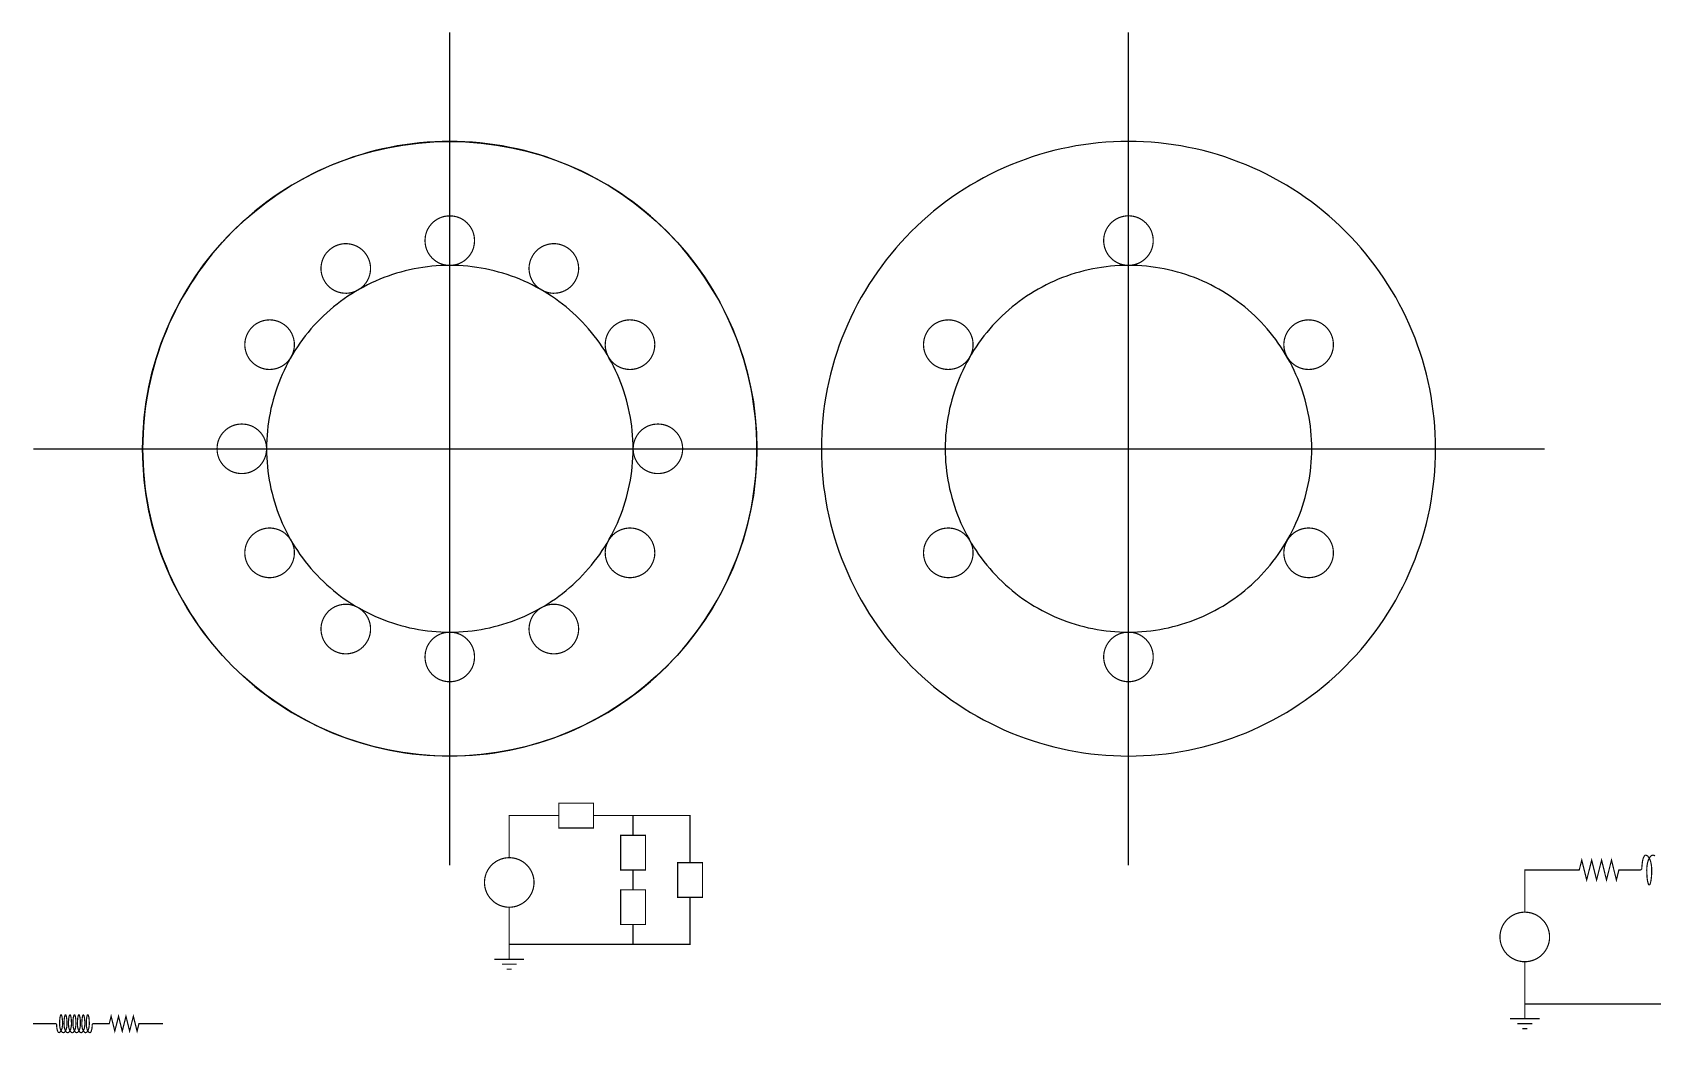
# Model space of a CAD drawing. Header units: inches. Extents: x 0 to 281, y -41 to 106.
# Drawn here: x 141.8 to 162.24, y 58.56 to 71.19 of the extents above; entities that cross this region are included whole.
import ezdxf

# ---------------------------------------------------------------- set-up
doc = ezdxf.new("R2010")
doc.units = ezdxf.units.IN
doc.header["$LTSCALE"] = 0.08
doc.header["$MEASUREMENT"] = 0

# ---------------------------------------------------------------- blocks, each defined once
blk = doc.blocks.new('*U96')
at = {"const_width": 0.015}
blk.add_lwpolyline([(0, -0.312, 0.098491), (0.12, -0.289, 0.098491), (0.221, -0.221, 0.098491), (0.289, -0.12, 0.098491), (0.312, 0, 0.098491), (0.289, 0.12, 0.098491), (0.221, 0.221, 0.098491), (0.12, 0.289, 0.098491), (0, 0.312, 0.098491), (-0.12, 0.289, 0.098491), (-0.221, 0.221, 0.098491), (-0.289, 0.12, 0.098491), (-0.312, 0, 0.098491), (-0.289, -0.12, 0.098491), (-0.221, -0.221, 0.098491), (-0.12, -0.289, 0.098491)], format="xyb", close=True, dxfattribs=at)
blk = doc.blocks.new('*U97')
at = {"color": 0, "linetype": 'ByBlock', "lineweight": -2, "transparency": 16777216}
blk.add_blockref('*U96', (147.062, 68.562), dxfattribs=at)
for p, rotation in [((145.75, 68.211), 29.99999999999998), ((148.375, 68.211), 329.9999999999999), ((144.789, 67.25), 59.99999999999999), ((149.336, 67.25), 299.9999999999999), ((144.438, 65.937), 89.99999999999997), ((149.688, 65.937), 270), ((144.789, 64.625), 120), ((149.336, 64.625), 239.9999999999999), ((145.75, 63.664), 150), ((148.375, 63.664), 210), ((147.062, 63.312), 180)]:
    blk.add_blockref('*U96', p, dxfattribs=dict(at, rotation=rotation))

msp = doc.modelspace()

# ---------------------------------------------------------------- linework, layer by layer
at = {"color": 0}
for p, q in [((147.062, 60.688), (147.062, 71.187)), ((155.625, 60.688), (155.625, 71.187)), ((141.812, 65.937), (152.312, 65.937)), ((150.375, 65.937), (160.875, 65.937)), ((153, 65.937), (158.25, 65.937))]:
    msp.add_line(p, q, dxfattribs=at)
for points in [[(143.187, 65.937, 0.098491), (143.482, 64.455, 0.098491), (144.322, 63.197, 0.098491), (145.58, 62.357, 0.098491), (147.062, 62.063, 0.098491), (148.545, 62.357, 0.098491), (149.803, 63.197, 0.098491), (150.643, 64.455, 0.098491), (150.938, 65.937, 0.098491), (150.643, 67.42, 0.098491), (149.803, 68.678, 0.098491), (148.545, 69.518, 0.098491), (147.062, 69.812, 0.098491), (145.58, 69.518, 0.098491), (144.322, 68.678, 0.098491), (143.482, 67.42, 0.098491)], [(143.187, 65.937, 0.098491), (143.482, 64.455, 0.098491), (144.322, 63.197, 0.098491), (145.58, 62.357, 0.098491), (147.062, 62.063, 0.098491), (148.545, 62.357, 0.098491), (149.803, 63.197, 0.098491), (150.643, 64.455, 0.098491), (150.938, 65.937, 0.098491), (150.643, 67.42, 0.098491), (149.803, 68.678, 0.098491), (148.545, 69.518, 0.098491), (147.062, 69.812, 0.098491), (145.58, 69.518, 0.098491), (144.322, 68.678, 0.098491), (143.482, 67.42, 0.098491)], [(151.75, 65.937, 0.098491), (152.045, 64.455, 0.098491), (152.885, 63.197, 0.098491), (154.142, 62.357, 0.098491), (155.625, 62.063, 0.098491), (157.108, 62.357, 0.098491), (158.365, 63.197, 0.098491), (159.205, 64.455, 0.098491), (159.5, 65.937, 0.098491), (159.205, 67.42, 0.098491), (158.365, 68.678, 0.098491), (157.108, 69.518, 0.098491), (155.625, 69.812, 0.098491), (154.142, 69.518, 0.098491), (152.885, 68.678, 0.098491), (152.045, 67.42, 0.098491)], [(144.75, 65.937, 0.098491), (144.926, 65.053, 0.098491), (145.427, 64.302, 0.098491), (146.178, 63.801, 0.098491), (147.062, 63.625, 0.098491), (147.947, 63.801, 0.098491), (148.698, 64.302, 0.098491), (149.199, 65.053, 0.098491), (149.375, 65.937, 0.098491), (149.199, 66.822, 0.098491), (148.698, 67.573, 0.098491), (147.947, 68.074, 0.098491), (147.062, 68.25, 0.098491), (146.178, 68.074, 0.098491), (145.427, 67.573, 0.098491), (144.926, 66.822, 0.098491)], [(153.312, 65.937, 0.098491), (153.489, 65.053, 0.098491), (153.99, 64.302, 0.098491), (154.74, 63.801, 0.098491), (155.625, 63.625, 0.098491), (156.51, 63.801, 0.098491), (157.26, 64.302, 0.098491), (157.761, 65.053, 0.098491), (157.938, 65.937, 0.098491), (157.761, 66.822, 0.098491), (157.26, 67.573, 0.098491), (156.51, 68.074, 0.098491), (155.625, 68.25, 0.098491), (154.74, 68.074, 0.098491), (153.99, 67.573, 0.098491), (153.489, 66.822, 0.098491)]]:
    msp.add_lwpolyline(points, format="xyb", close=True, dxfattribs=at)
at = {"const_width": 0.015}
for points in [[(155.625, 68.25, 0.098491), (155.745, 68.274, 0.098491), (155.846, 68.342, 0.098491), (155.914, 68.443, 0.098491), (155.937, 68.562, 0.098491), (155.914, 68.682, 0.098491), (155.846, 68.783, 0.098491), (155.745, 68.851, 0.098491), (155.625, 68.875, 0.098491), (155.505, 68.851, 0.098491), (155.404, 68.783, 0.098491), (155.336, 68.682, 0.098491), (155.312, 68.562, 0.098491), (155.336, 68.443, 0.098491), (155.404, 68.342, 0.098491), (155.505, 68.274, 0.098491)], [(153.622, 67.094, 0.098491), (153.662, 67.209, 0.098491), (153.654, 67.331, 0.098491), (153.6, 67.44, 0.098491), (153.508, 67.521, 0.098491), (153.392, 67.56, 0.098491), (153.271, 67.552, 0.098491), (153.161, 67.498, 0.098491), (153.081, 67.406, 0.098491), (153.042, 67.291, 0.098491), (153.05, 67.169, 0.098491), (153.104, 67.06, 0.098491), (153.195, 66.979, 0.098491), (153.311, 66.94, 0.098491), (153.433, 66.948, 0.098491), (153.542, 67.002, 0.098491)], [(157.628, 67.094, 0.098491), (157.708, 67.002, 0.098491), (157.817, 66.948, 0.098491), (157.939, 66.94, 0.098491), (158.055, 66.979, 0.098491), (158.146, 67.06, 0.098491), (158.2, 67.169, 0.098491), (158.208, 67.291, 0.098491), (158.169, 67.406, 0.098491), (158.089, 67.498, 0.098491), (157.979, 67.552, 0.098491), (157.858, 67.56, 0.098491), (157.742, 67.521, 0.098491), (157.65, 67.44, 0.098491), (157.596, 67.331, 0.098491), (157.588, 67.209, 0.098491)], [(153.622, 64.781, 0.098491), (153.542, 64.873, 0.098491), (153.433, 64.927, 0.098491), (153.311, 64.935, 0.098491), (153.195, 64.896, 0.098491), (153.104, 64.815, 0.098491), (153.05, 64.706, 0.098491), (153.042, 64.584, 0.098491), (153.081, 64.469, 0.098491), (153.161, 64.377, 0.098491), (153.271, 64.323, 0.098491), (153.392, 64.315, 0.098491), (153.508, 64.354, 0.098491), (153.6, 64.435, 0.098491), (153.654, 64.544, 0.098491), (153.662, 64.666, 0.098491)], [(157.628, 64.781, 0.098491), (157.588, 64.666, 0.098491), (157.596, 64.544, 0.098491), (157.65, 64.435, 0.098491), (157.742, 64.354, 0.098491), (157.858, 64.315, 0.098491), (157.979, 64.323, 0.098491), (158.089, 64.377, 0.098491), (158.169, 64.469, 0.098491), (158.208, 64.584, 0.098491), (158.2, 64.706, 0.098491), (158.146, 64.815, 0.098491), (158.055, 64.896, 0.098491), (157.939, 64.935, 0.098491), (157.817, 64.927, 0.098491), (157.708, 64.873, 0.098491)], [(155.625, 63.625, 0.098491), (155.505, 63.601, 0.098491), (155.404, 63.533, 0.098491), (155.336, 63.432, 0.098491), (155.312, 63.312, 0.098491), (155.336, 63.193, 0.098491), (155.404, 63.092, 0.098491), (155.505, 63.024, 0.098491), (155.625, 63, 0.098491), (155.745, 63.024, 0.098491), (155.846, 63.092, 0.098491), (155.914, 63.193, 0.098491), (155.937, 63.312, 0.098491), (155.914, 63.432, 0.098491), (155.846, 63.533, 0.098491), (155.745, 63.601, 0.098491)], [(147.5, 60.469, 0.098491), (147.524, 60.349, 0.098491), (147.592, 60.248, 0.098491), (147.693, 60.18, 0.098491), (147.812, 60.156, 0.098491), (147.932, 60.18, 0.098491), (148.033, 60.248, 0.098491), (148.101, 60.349, 0.098491), (148.125, 60.469, 0.098491), (148.101, 60.588, 0.098491), (148.033, 60.69, 0.098491), (147.932, 60.757, 0.098491), (147.812, 60.781, 0.098491), (147.693, 60.757, 0.098491), (147.592, 60.69, 0.098491), (147.524, 60.588, 0.098491)], [(160.312, 59.781, 0.098491), (160.336, 59.662, 0.098491), (160.404, 59.56, 0.098491), (160.505, 59.493, 0.098491), (160.625, 59.469, 0.098491), (160.745, 59.493, 0.098491), (160.846, 59.56, 0.098491), (160.914, 59.662, 0.098491), (160.938, 59.781, 0.098491), (160.914, 59.901, 0.098491), (160.846, 60.002, 0.098491), (160.745, 60.07, 0.098491), (160.625, 60.094, 0.098491), (160.505, 60.07, 0.098491), (160.404, 60.002, 0.098491), (160.336, 59.901, 0.098491)]]:
    msp.add_lwpolyline(points, format="xyb", close=True, dxfattribs=at)
at = {"color": 0, "const_width": 0.015}
for points in [[(148.438, 61.469), (148.875, 61.469), (148.875, 61.156), (148.438, 61.156)], [(149.219, 60.625), (149.219, 61.062), (149.531, 61.062), (149.531, 60.625)], [(149.938, 60.281), (149.938, 60.719), (150.25, 60.719), (150.25, 60.281)], [(149.219, 59.938), (149.219, 60.375), (149.531, 60.375), (149.531, 59.938)]]:
    msp.add_lwpolyline(points, close=True, dxfattribs=at)
for points in [[(147.812, 60.781), (147.812, 61.312), (148.438, 61.312)], [(148.875, 61.312), (149.375, 61.312), (149.375, 61.062)], [(149.375, 61.312), (150.094, 61.312), (150.094, 60.719)], [(149.375, 60.625), (149.375, 60.375)], [(160.625, 60.094), (160.625, 60.625), (161.25, 60.625)], [(161.875, 60.625), (162.031, 60.625)], [(149.375, 59.938), (149.375, 59.688), (147.812, 59.688), (147.812, 60.156)], [(150.094, 60.281), (150.094, 59.688), (149.375, 59.688)], [(161.25, 58.937), (165.75, 58.937), (165.75, 59.656)], [(160.625, 59.469), (160.625, 58.937), (161.25, 58.937)], [(142.087, 58.688), (141.804, 58.688)], [(142.594, 58.688), (142.719, 58.688)], [(143.141, 58.688), (143.446, 58.688)]]:
    msp.add_lwpolyline(points, dxfattribs=at)
at = {"const_width": 0.015}
for points in [[(161.25, 60.625), (161.312, 60.625), (161.344, 60.75), (161.406, 60.5), (161.469, 60.75), (161.531, 60.5), (161.594, 60.75), (161.656, 60.5), (161.719, 60.75), (161.781, 60.5), (161.812, 60.625), (161.875, 60.625)], [(147.812, 59.688), (147.812, 59.5)], [(147.625, 59.5), (148, 59.5)], [(147.719, 59.438), (147.906, 59.438)], [(147.781, 59.375), (147.844, 59.375)], [(160.625, 58.937), (160.625, 58.75)], [(142.719, 58.688), (142.766, 58.688), (142.789, 58.781), (142.836, 58.594), (142.883, 58.781), (142.93, 58.594), (142.977, 58.781), (143.023, 58.594), (143.07, 58.781), (143.117, 58.594), (143.141, 58.688), (143.187, 58.688)], [(160.438, 58.75), (160.812, 58.75)], [(160.531, 58.688), (160.719, 58.688)], [(160.594, 58.625), (160.656, 58.625)]]:
    msp.add_lwpolyline(points, dxfattribs=at)
at = {"color": 0, "const_width": 0.015}
for points in [[(162.268, 60.802, 0.198145), (162.242, 60.812, 0.198145), (162.217, 60.802, 0.098709), (162.187, 60.758, 0.05603), (162.171, 60.701, 0.042752), (162.164, 60.625, 0.017233), (162.167, 60.548, 0.02406), (162.173, 60.492, 0.054403), (162.187, 60.443, 0.30612), (162.195, 60.438, 0.30612), (162.204, 60.443, 0.054403), (162.217, 60.492, 0.02406), (162.224, 60.548, 0.017233), (162.227, 60.625, 0.042752), (162.22, 60.701, 0.05603), (162.204, 60.758, 0.098709), (162.174, 60.802, 0.198145), (162.148, 60.812, 0.26275), (162.135, 60.805, 0.074651), (162.115, 60.758, 0.035463), (162.106, 60.702, 0.017725), (162.102, 60.649, -0.404786), (162.077, 60.625), (162.031, 60.625)], [(142.069, 58.688), (142.087, 58.688, -0.404786), (142.102, 58.673, 0.017725), (142.104, 58.641, 0.035463), (142.11, 58.608, 0.074651), (142.122, 58.58, 0.26275), (142.13, 58.575, 0.198145), (142.145, 58.581, 0.098709), (142.163, 58.608, 0.05603), (142.173, 58.642, 0.042752), (142.177, 58.688, 0.017233), (142.175, 58.734, 0.02406), (142.171, 58.767, 0.054403), (142.163, 58.797, 0.30612), (142.158, 58.8, 0.30612), (142.153, 58.797, 0.054403), (142.145, 58.767, 0.02406), (142.141, 58.734, 0.017233), (142.139, 58.688, 0.042752), (142.143, 58.642, 0.05603), (142.153, 58.608, 0.098709), (142.171, 58.581, 0.198145), (142.186, 58.575, 0.198145), (142.201, 58.581, 0.098709), (142.219, 58.608, 0.05603), (142.229, 58.642, 0.042752), (142.233, 58.688, 0.017233), (142.231, 58.734, 0.02406), (142.227, 58.767, 0.054403), (142.219, 58.797, 0.30612), (142.214, 58.8, 0.30612), (142.209, 58.797, 0.054403), (142.201, 58.767, 0.02406), (142.197, 58.734, 0.017233), (142.195, 58.688, 0.042752), (142.199, 58.642, 0.05603), (142.209, 58.608, 0.098709), (142.227, 58.581, 0.198145), (142.242, 58.575, 0.198145), (142.257, 58.581, 0.098709), (142.275, 58.608, 0.05603), (142.285, 58.642, 0.042752), (142.289, 58.688, 0.017233), (142.287, 58.734, 0.02406), (142.284, 58.767, 0.054403), (142.275, 58.797, 0.30612), (142.27, 58.8, 0.30612), (142.265, 58.797, 0.054403), (142.257, 58.767, 0.02406), (142.253, 58.734, 0.017233), (142.252, 58.688, 0.042752), (142.255, 58.642, 0.05603), (142.265, 58.608, 0.098709), (142.283, 58.581, 0.198145), (142.298, 58.575, 0.198145), (142.314, 58.581, 0.098709), (142.332, 58.608, 0.05603), (142.341, 58.642, 0.042752), (142.345, 58.688, 0.017233), (142.344, 58.734, 0.02406), (142.34, 58.767, 0.054403), (142.332, 58.797, 0.30612), (142.327, 58.8, 0.30612), (142.322, 58.797, 0.054403), (142.313, 58.767, 0.02406), (142.309, 58.734, 0.017233), (142.308, 58.688, 0.042752), (142.312, 58.642, 0.05603), (142.322, 58.608, 0.098709), (142.339, 58.581, 0.198145), (142.355, 58.575, 0.198145), (142.37, 58.581, 0.098709), (142.388, 58.608, 0.05603), (142.398, 58.642, 0.042752), (142.402, 58.688, 0.017233), (142.4, 58.734, 0.02406), (142.396, 58.767, 0.054403), (142.388, 58.797, 0.30612), (142.383, 58.8, 0.30612), (142.378, 58.797, 0.054403), (142.37, 58.767, 0.02406), (142.366, 58.734, 0.017233), (142.364, 58.688, 0.042752), (142.368, 58.642, 0.05603), (142.378, 58.608, 0.098709), (142.396, 58.581, 0.198145), (142.411, 58.575, 0.198145), (142.426, 58.581, 0.098709), (142.444, 58.608, 0.05603), (142.454, 58.642, 0.042752), (142.458, 58.688, 0.017233), (142.456, 58.734, 0.02406), (142.452, 58.767, 0.054403), (142.444, 58.797, 0.30612), (142.439, 58.8, 0.30612), (142.434, 58.797, 0.054403), (142.426, 58.767, 0.02406), (142.422, 58.734, 0.017233), (142.42, 58.688, 0.042752), (142.424, 58.642, 0.05603), (142.434, 58.608, 0.098709), (142.452, 58.581, 0.198145), (142.467, 58.575, 0.198145), (142.482, 58.581, 0.098709), (142.5, 58.608, 0.05603), (142.51, 58.642, 0.042752), (142.514, 58.688, 0.017233), (142.512, 58.734, 0.02406), (142.509, 58.767, 0.054403), (142.5, 58.797, 0.30612), (142.495, 58.8, 0.30612), (142.49, 58.797, 0.054403), (142.482, 58.767, 0.02406), (142.478, 58.734, 0.017233), (142.477, 58.688, 0.042752), (142.48, 58.642, 0.05603), (142.49, 58.608, 0.098709), (142.508, 58.581, 0.198145), (142.523, 58.575, 0.26275), (142.532, 58.58, 0.074651), (142.543, 58.608, 0.035463), (142.549, 58.641, 0.017725), (142.551, 58.673, -0.404786), (142.566, 58.688), (142.594, 58.688)]]:
    msp.add_lwpolyline(points, format="xyb", dxfattribs=at)
at = {"color": 0}
msp.add_circle((147.062, 65.937), 3.875, dxfattribs=at)

# ---------------------------------------------------------------- block references
msp.add_blockref('*U97', (0, 0), dxfattribs=at)

doc.saveas('drawing.dxf')
